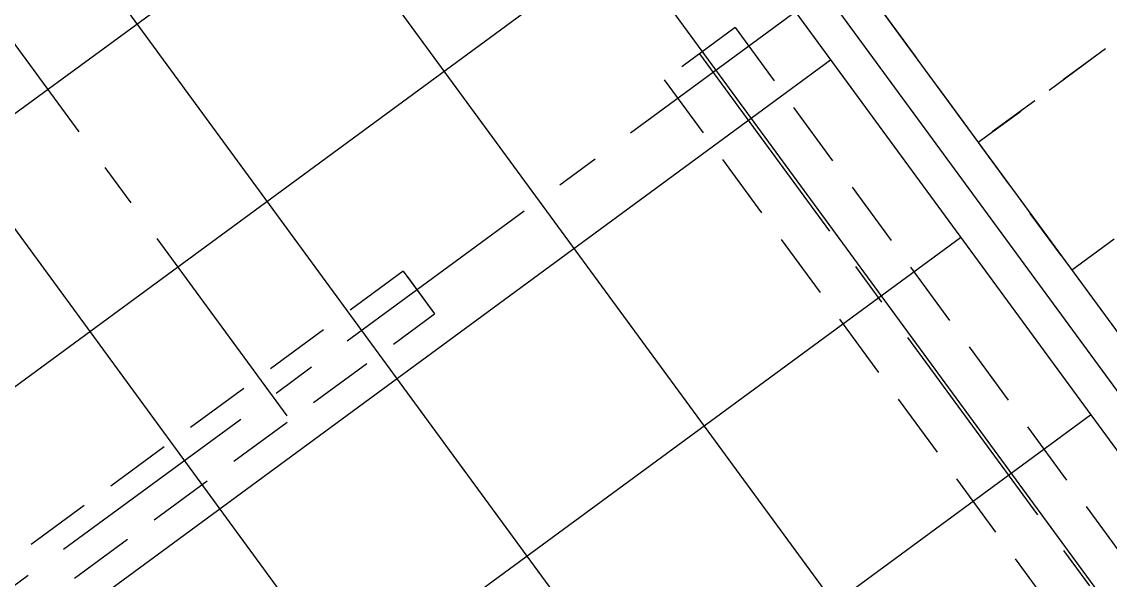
# Model space of a CAD drawing. Header units: millimetres. Extents: x 75184266 to 76346726, y -35077925 to -33679385.
# Drawn here: x 75335996 to 75339091, y -34531985 to -34530399 of the extents above; entities that cross this region are included whole.
import ezdxf

# ---------------------------------------------------------------- set-up
doc = ezdxf.new("R2010")
doc.units = ezdxf.units.MM
doc.header["$LTSCALE"] = 50
doc.header["$MEASUREMENT"] = 0
for name, pattern in [('CENTER', [2, 1.25, -0.25, 0.25, -0.25]), ('HIDDEN2', [0.1875, 0.125, -0.0625]), ('XR-지하3층$0$-HID', [2.5, 1.5, -1])]:
    doc.linetypes.add(name, pattern=pattern)
doc.layers.add('CEN', color=1, linetype='CENTER')
doc.layers.add('건축', color=8, linetype='CONTINUOUS', plot=False)

msp = doc.modelspace()

# ---------------------------------------------------------------- hatches: boundary and pattern name
at = {"layer": '건축', "ltscale": 100}
h = msp.add_hatch(dxfattribs=at)
h.set_pattern_fill('NET', color=256, scale=5000, angle=36.2507)
h.set_pattern_definition([(126.265, (75333937.66, -34531379.7), (-503.93, -369.7), []), (216.265, (75333937.66, -34531379.7), (369.7, -503.93), [])])
h.paths.add_polyline_path([(75339411.6, -34532028.1), (75337033.1, -34533773.1), (75334375.2, -34530140.9), (75335241.5, -34529505.3), (75334629.3, -34528670.8), (75335080.8, -34528339.6), (75334903.4, -34528097.7), (75330408.9, -34531395), (75330347.5, -34531794.4), (75329232.1, -34530273.9), (75334972.8, -34526062.3), (75335919.3, -34527352.4), (75335725.8, -34527494.3), (75335903.2, -34527736.2), (75336137.1, -34527564.7)])

# ---------------------------------------------------------------- linework, layer by layer
at = {"layer": 'CEN', "ltscale": 10, "elevation": 0}
for points in [[(75332889.4, -34534263.4), (75340295.9, -34528829.6)], [(75335196.6, -34529401.8), (75336755.3, -34531526.4)], [(75337923.3, -34530489.7), (75341880.2, -34535883.3)]]:
    msp.add_lwpolyline(points, dxfattribs=at)
at = {"layer": '건축', "ltscale": 0.5}
for p, q in [((75336298.3, -34527446.4, 0), (75339691.2, -34532071.1, 0)), ((75336137.1, -34527564.7, 0), (75339411.6, -34532028.1, 0))]:
    msp.add_line(p, q, dxfattribs=at)
at = {"layer": '건축', "ltscale": 100}
msp.add_line((75336217.7, -34527505.5, 0), (75339610.5, -34532130.2, 0), dxfattribs=at)
at = {"layer": '건축', "linetype": 'HIDDEN2', "ltscale": 30}
for p, q in [((75338024.1, -34530415.7, 0), (75339508.8, -34532439.5, 0)), ((75337822.5, -34530563.6, 0), (75339307.2, -34532587.4, 0)), ((75337080.7, -34531107.8, 0), (75337169.4, -34531228.8, 0)), ((75335238.4, -34532645.5, 0), (75337169.4, -34531228.8, 0))]:
    msp.add_line(p, q, dxfattribs=at)
at = {"layer": '건축', "linetype": 'XR-지하3층$0$-HID', "ltscale": 2, "elevation": 0}
for points in [[(75339014.1, -34529964.5), (75338449.5, -34530378.4), (75338715.6, -34530741.3), (75339280.1, -34530327.4)], [(75339279.7, -34530327.8), (75338715.1, -34530741.6), (75338981.2, -34531104.6), (75339545.7, -34530690.7)]]:
    msp.add_lwpolyline(points, close=True, dxfattribs=at)
at = {"layer": '건축', "linetype": 'HIDDEN2', "ltscale": 30, "elevation": 0}
for points in [[(75338024.1, -34530415.7), (75337822.5, -34530563.6)], [(75337080.7, -34531107.8), (75335149.6, -34532524.5)], [(75337092.5, -34531124), (75337169.4, -34531228.8)]]:
    msp.add_lwpolyline(points, dxfattribs=at)

doc.saveas('drawing.dxf')
